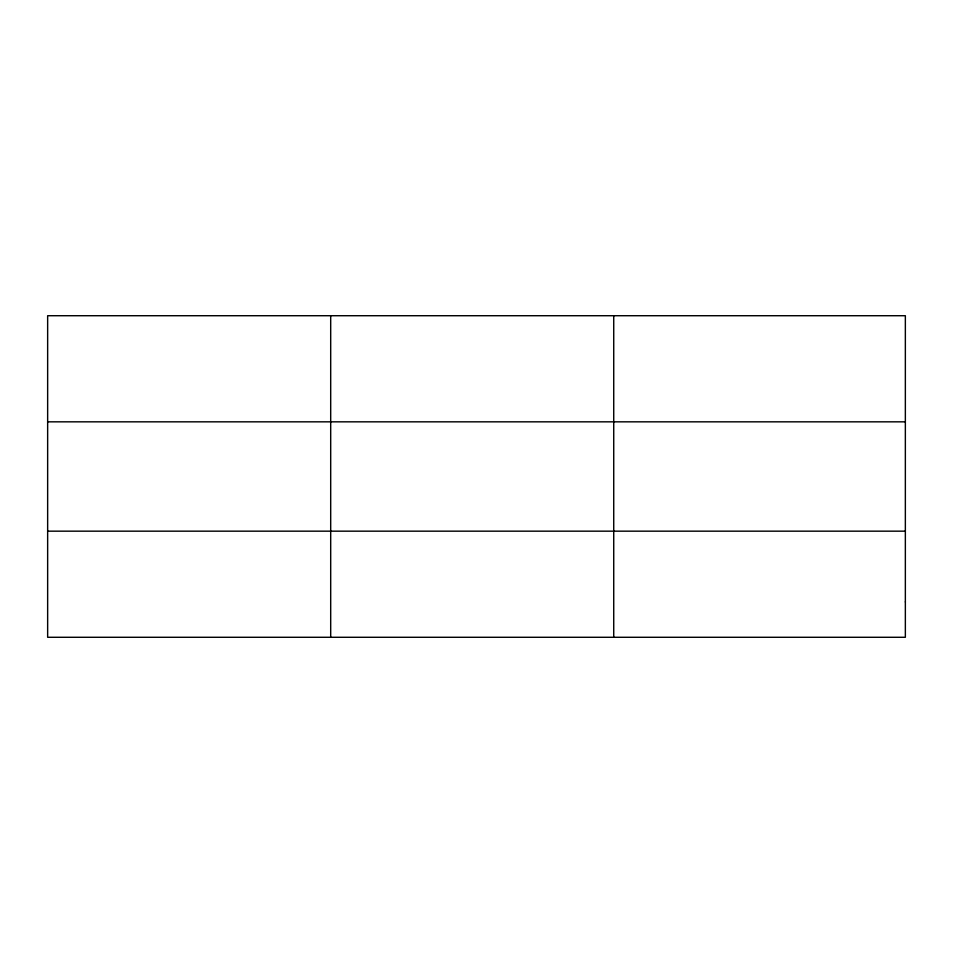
<?xml version="1.0" encoding="UTF-8"?>
<svg xmlns="http://www.w3.org/2000/svg" width="953" height="953" viewBox="0 0 953 953"><rect width="100%" height="100%" fill="white"/><g stroke="black" fill="none" stroke-linecap="round" stroke-linejoin="round"><path stroke-width="1.43" d="M330.691 315.717L330.691 637.283M613.732 315.717L613.732 637.283M47.65 421.834L905.35 421.834M47.65 531.166L905.35 531.166M905.35 601.915L905.35 637.283L47.65 637.283L47.65 315.717L905.35 315.717L905.35 601.915"/></g></svg>
